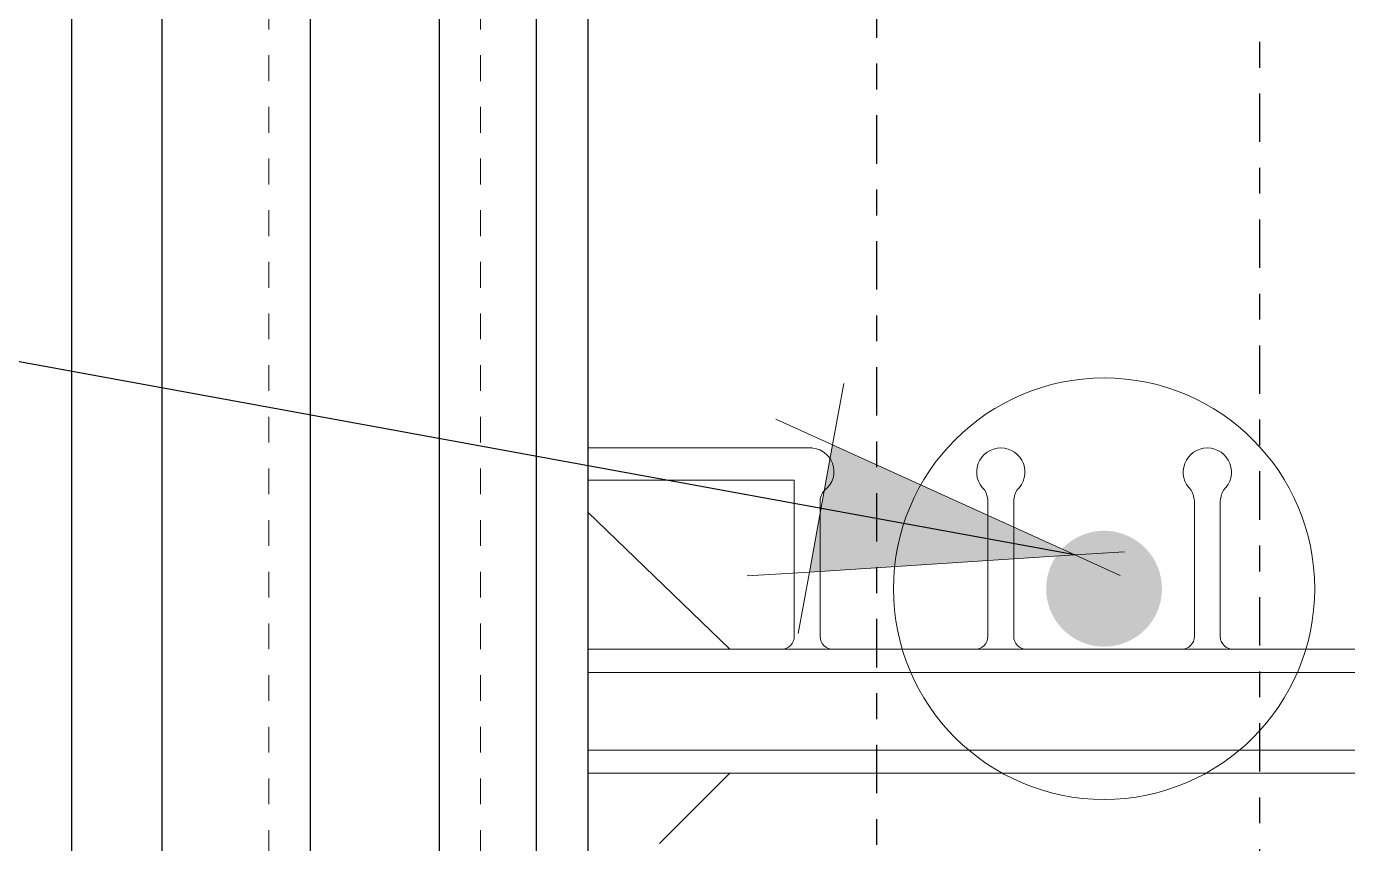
# Model space of a CAD drawing. Header units: inches. Extents: x -81.3 to -8.2, y 163 to 241.3.
# Drawn here: x -52.21 to -47.09, y 202.02 to 205.18 of the extents above; entities that cross this region are included whole.
import ezdxf

# ---------------------------------------------------------------- set-up
doc = ezdxf.new("R2010")
doc.units = ezdxf.units.IN
doc.header["$MEASUREMENT"] = 0
doc.linetypes.add('CENTER', pattern=[2, 1.25, -0.25, 0.25, -0.25])
doc.linetypes.add('DASHED2', pattern=[0.375, 0.25, -0.125])
for name, color, linetype, lineweight in [('A2 Hatch', 8, 'Continuous', 9), ('DETAILS', 7, 'Continuous', 13), ('DIM', 3, 'Continuous', 13), ('REBAR', 2, 'CENTER', 30)]:
    doc.layers.add(name, color=color, linetype=linetype, lineweight=lineweight)
doc.styles.add('ARCTEXT', font='arctext.shx', dxfattribs={"width": 0.85})
doc.dimstyles.new('ARCTEXT1-4', dxfattribs={"dimtxt": 4, "dimasz": 2, "dimexe": 2, "dimexo": 2, "dimgap": 2, "dimtad": 1, "dimdec": 4, "dimzin": 3, "dimdsep": 46, "dimlunit": 4, "dimtxsty": 'ARCTEXT', "dimblk": 'ARCHTICK', "dimcen": 2, "dimaunit": 1, "dimadec": 0, "dimazin": 0, "dimtfac": 1, "dimtdec": 4, "dimtmove": 2, "dimatfit": 3, "dimldrblk": 'arrow', "dimfxl": 1, "dimtolj": 1, "dimtzin": 0, "dimarcsym": 0})

# ---------------------------------------------------------------- blocks, each defined once
blk = doc.blocks.new('_ArchTick')
at = {"color": 0, "linetype": 'ByBlock', "const_width": 0.15}
blk.add_lwpolyline([(-0.5, -0.5), (0.5, 0.5)], dxfattribs=at)
blk = doc.blocks.new('arrow')
at = {"layer": 'DIM'}
blk.add_hatch(color=253, dxfattribs=at).paths.add_polyline_path([(-2, 0.5), (-2, -0.5), (0, 0)])
at = {"layer": 'DIM', "lineweight": 9}
for points in [[(-2, 0.983), (-2, 0.5), (-2.469, 0.617)], [(0.374, 0.094), (0, 0)], [(0.374, -0.094), (0, 0)], [(-2, -0.983), (-2, -0.5), (-2.469, -0.617)]]:
    blk.add_lwpolyline(points, dxfattribs=at)
at = {"layer": 'DIM', "lineweight": 15}
blk.add_lwpolyline([(0, 0), (-2, -0.5), (-2, 0.5), (0, 0)], dxfattribs=at)

msp = doc.modelspace()

# ---------------------------------------------------------------- hatches: boundary and pattern name
at = {"layer": 'A2 Hatch', "ltscale": 0.15}
h = msp.add_hatch(color=256, dxfattribs=at)
edge = h.paths.add_edge_path()
edge.add_arc((-48.0363, 203.006), 0.2243, 0, 360)

# ---------------------------------------------------------------- linework, layer by layer
at = {"color": 1}
for p, q in [((-51.6863, 206.2715), (-51.6863, 193.7715)), ((-51.1113, 206.2715), (-51.1113, 193.7715)), ((-50.6113, 206.2715), (-50.6113, 193.7715)), ((-50.0363, 206.2715), (-50.0363, 193.7715)), ((-50.2363, 206.0215), (-50.2363, 193.7715)), ((-52.0363, 205.7715), (-52.0363, 193.7715))]:
    msp.add_line(p, q, dxfattribs=at)
at = {"layer": 'A2 Hatch', "linetype": 'DASHED2', "ltscale": 0.15}
for p, q in [((-51.2713, 206.2715), (-51.2713, 193.7715)), ((-50.4513, 206.2715), (-50.4513, 193.7715))]:
    msp.add_line(p, q, dxfattribs=at)
at = {"layer": 'A2 Hatch', "ltscale": 0.15}
msp.add_circle((-48.0363, 203.006), 0.8158, dxfattribs=at)
at = {"layer": 'DETAILS', "color": 6, "lineweight": 20}
for p, q in [((-49.1683, 203.5508), (-50.0363, 203.5508)), ((-49.2363, 203.4258), (-50.0363, 203.4258)), ((-49.2363, 202.8215), (-49.2363, 203.4258)), ((-49.1363, 202.8215), (-49.1363, 203.3394)), ((-48.4863, 202.8215), (-48.4863, 203.3394)), ((-48.3863, 202.8215), (-48.3863, 203.3394)), ((-47.6863, 202.8215), (-47.6863, 203.3394)), ((-47.5863, 202.8215), (-47.5863, 203.3394)), ((-49.4863, 202.7715), (-50.0363, 203.3018)), ((-50.0363, 202.7715), (-49.4863, 202.7715)), ((-49.2863, 202.7715), (-50.0363, 202.7715)), ((-50.0363, 202.7715), (-46.0363, 202.7715)), ((-49.2863, 202.7715), (-49.0863, 202.7715)), ((-48.5363, 202.7715), (-49.0863, 202.7715)), ((-48.5363, 202.7715), (-48.3363, 202.7715)), ((-47.7363, 202.7715), (-48.3363, 202.7715)), ((-47.7363, 202.7715), (-47.5363, 202.7715)), ((-46.9863, 202.7715), (-47.5363, 202.7715)), ((-46.0363, 202.6815), (-50.0363, 202.6815)), ((-46.0363, 202.3815), (-50.0363, 202.3815)), ((-46.0363, 202.2915), (-50.0363, 202.2915)), ((-49.4863, 202.2915), (-49.7585, 202.0194))]:
    msp.add_line(p, q, dxfattribs=at)
for centre, radius, start, end in [((-49.1739, 203.4598), 0.0912, 307.4863, 93.4766), ((-48.4363, 203.4573), 0.0936, 311.7279, 228.2721), ((-47.6363, 203.4573), 0.0936, 311.7279, 228.2721), ((-49.0746, 203.3436), 0.0619, 134.9903, 183.9263), ((-48.5863, 203.3394), 0.1, 0, 28.6972), ((-48.2863, 203.3394), 0.1, 151.3028, 180), ((-47.7863, 203.3394), 0.1, 0, 28.6972), ((-47.4863, 203.3394), 0.1, 151.3028, 180), ((-49.2863, 202.8215), 0.05, 270, 0), ((-49.0863, 202.8215), 0.05, 180, 270), ((-48.5363, 202.8215), 0.05, 270, 0), ((-48.3363, 202.8215), 0.05, 180, 270), ((-47.7363, 202.8215), 0.05, 270, 0), ((-47.5363, 202.8215), 0.05, 180, 270)]:
    msp.add_arc(centre, radius, start, end, dxfattribs=at)
at = {"layer": 'REBAR', "ltscale": 0.15}
for p, q in [((-48.918, 240.4264), (-48.918, 184.6083)), ((-47.4327, 185.7231), (-47.4327, 238.9411))]:
    msp.add_line(p, q, dxfattribs=at)

# ---------------------------------------------------------------- leaders
at = {"layer": 'DIM'}
msp.add_leader([(-48.149, 203.1366), (-64.3473, 206.1009), (-65.3473, 206.1009)], dimstyle='ARCTEXT1-4', override={"dimasz": 0.5, "dimtad": 0}, dxfattribs=at)

doc.saveas('drawing.dxf')
